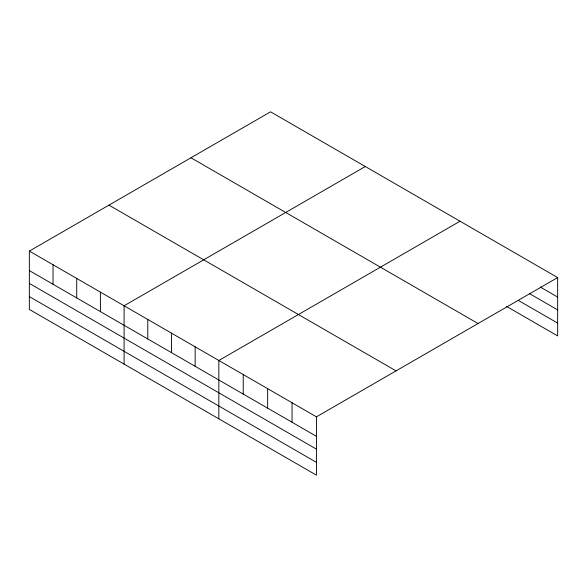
<?xml version="1.0" encoding="UTF-8"?>
<svg xmlns="http://www.w3.org/2000/svg" width="587" height="587" viewBox="0 0 587 587"><rect width="100%" height="100%" fill="white"/><g stroke="black" fill="none" stroke-linecap="round" stroke-linejoin="round"><path stroke-width="0.88" d="M316.444 449.15L316.444 416.836L29.35 251.089L29.35 309.422L316.444 475.177L316.444 449.15L29.35 283.396M29.35 251.089L270.556 111.824L557.65 277.578L557.65 335.911L506.486 306.37M365.297 166.525L124.092 305.783L124.092 364.123M460.039 221.226L218.834 360.484L218.834 418.817M316.444 416.836L557.65 277.578M540.333 287.072L557.65 297.073M529.313 293.529L557.65 309.892M518.292 300.375L557.65 323.099M190.958 157.778L478.053 323.532M108.947 205.127L396.042 370.881M29.35 270.585L316.444 436.332M29.35 296.604L316.444 462.358M292.04 402.748L292.04 422.244M267.635 388.66L267.635 408.156M243.238 374.572L243.238 394.068M195.148 346.807L195.148 366.303M171.463 333.13L171.463 352.626M147.777 319.46L147.777 338.956M100.406 292.106L100.406 311.609M76.721 278.436L76.721 297.932M53.035 264.759L53.035 284.255"/></g></svg>
